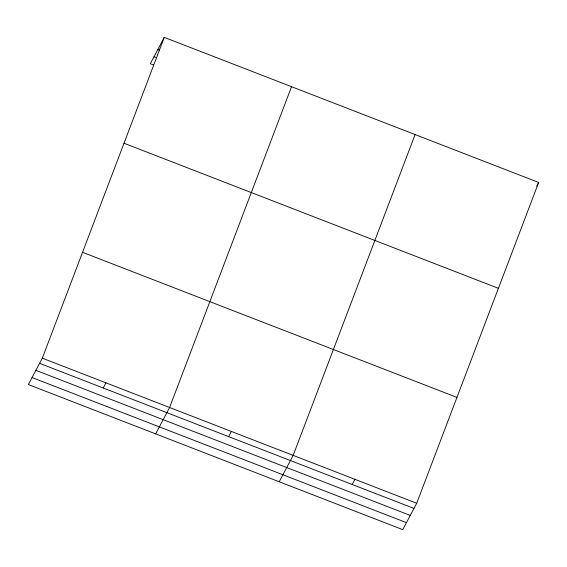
<?xml version="1.0" encoding="UTF-8"?>
<svg xmlns="http://www.w3.org/2000/svg" width="567" height="567" viewBox="0 0 567 567"><rect width="100%" height="100%" fill="white"/><g stroke="black" fill="none" stroke-linecap="round" stroke-linejoin="round"><path stroke-width="0.85" d="M42.312 358.174L164.253 37.365L538.65 182.461L416.71 503.269L402.747 529.635L28.35 384.539L42.312 358.174L416.71 503.269M291.544 86.694L169.604 407.51L155.649 433.875M415.101 134.577L293.16 455.386L279.198 481.759M164.253 37.365L150.29 63.731L153.551 64.992M103.222 388.005L105.958 382.838M228.65 436.611L231.386 431.444M352.199 484.494L354.935 479.328M536.701 186.146L538.65 182.461M157.81 49.52L159.447 50.158M153.997 56.735L156.442 57.678M124.01 143.231L498.407 288.327M82.548 252.308L456.952 397.403M39.577 363.334L413.974 508.429M35.87 370.336L410.274 515.431M32.057 377.544L406.454 522.639"/></g></svg>
